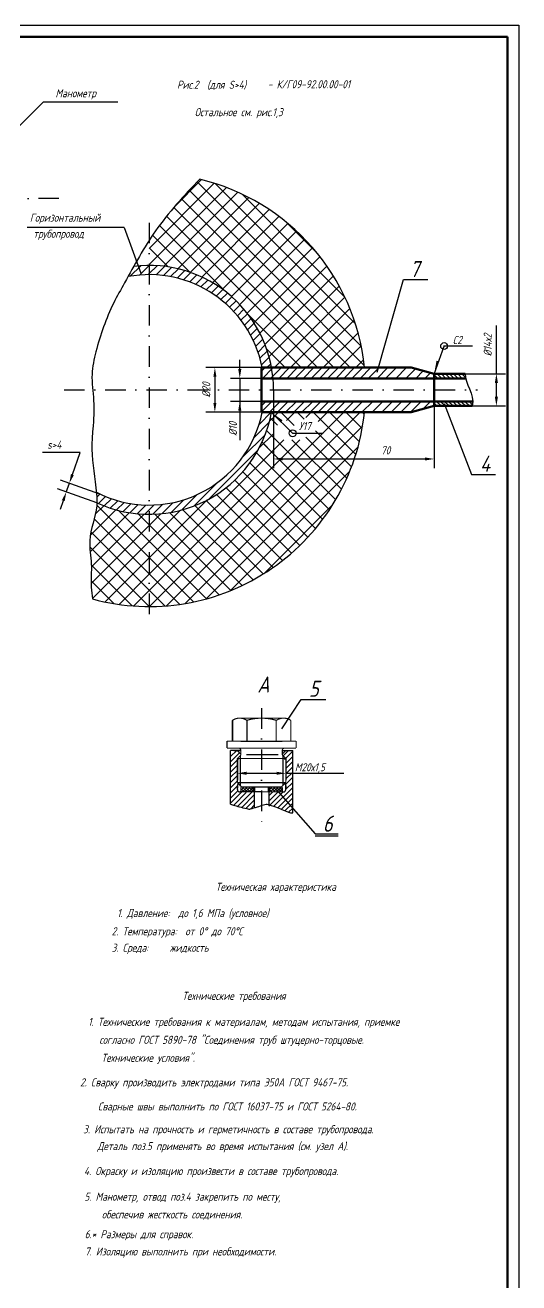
# Model space of a CAD drawing. Header units: inches. Extents: x 1474 to 3411, y 1027 to 1867.
# Drawn here: x 1853 to 2068, y 1321 to 1867 of the extents above; entities that cross this region are included whole.
import ezdxf

# ---------------------------------------------------------------- set-up
doc = ezdxf.new("R2010")
doc.units = ezdxf.units.IN
doc.header["$LTSCALE"] = 0.7
doc.header["$MEASUREMENT"] = 0
doc.linetypes.add('DASHDOT', pattern=[25.4, 12.7, -6.35, 0, -6.35])
doc.styles.get("Standard").update_dxf_attribs({"font": 'romand.shx', "width": 0.8, "oblique": 15, "height": 3.5})
doc.dimstyles.get("Standard").update_dxf_attribs({"dimtxt": 3.5, "dimasz": 4, "dimexe": 4, "dimexo": 0, "dimgap": 2, "dimtad": 1, "dimdec": 0, "dimdsep": 46, "dimtxsty": 'Standard', "dimcen": 0.09, "dimadec": 0, "dimazin": 0, "dimtfac": 1, "dimtdec": 0, "dimtmove": 0, "dimatfit": 3, "dimfxl": 0.18, "dimtolj": 1, "dimtzin": 0, "dimlwd": 25, "dimlwe": 25, "dimarcsym": 0})

# ---------------------------------------------------------------- blocks, each defined once
blk = doc.blocks.new('*X116')
at = {"color": 0}
for p, q in [((2391.97, 830.75), (2393.33, 832.11)), ((2391.97, 832.1), (2391.98, 832.11)), ((2393.35, 830.11), (2391.97, 831.5)), ((2392.01, 830.11), (2391.97, 830.15)), ((2392.67, 830.11), (2394.67, 832.11)), ((2394.7, 830.11), (2392.7, 832.11)), ((2394.02, 830.11), (2396.02, 832.11)), ((2396.05, 830.11), (2394.05, 832.11)), ((2395.37, 830.11), (2397.37, 832.11)), ((2397.4, 830.11), (2395.4, 832.11)), ((2396.71, 830.11), (2397.82, 831.21)), ((2397.82, 831.03), (2396.74, 832.11)), ((2404.12, 830.78), (2405.45, 832.11)), ((2405.48, 830.11), (2404.12, 831.47)), ((2404.13, 830.11), (2404.12, 830.12)), ((2404.8, 830.11), (2406.8, 832.11)), ((2406.82, 830.11), (2404.82, 832.11)), ((2406.14, 830.11), (2408.14, 832.11)), ((2408.17, 830.11), (2406.17, 832.11)), ((2407.49, 830.11), (2409.49, 832.11)), ((2409.52, 830.11), (2407.52, 832.11)), ((2408.84, 830.11), (2409.97, 831.24)), ((2409.97, 831.01), (2408.87, 832.11))]:
    blk.add_line(p, q, dxfattribs=at)
blk = doc.blocks.new('*D119')
at = {"color": 0, "lineweight": 25, "transparency": 16777216}
for p, q in [((1961.29, 1708.28), (1961.29, 1674.29)), ((2031.06, 1708.28), (2031.06, 1674.29)), ((1965.29, 1678.29), (2027.06, 1678.29))]:
    blk.add_line(p, q, dxfattribs=at)
for points in [[(1965.29, 1678.95), (1965.29, 1677.62), (1961.29, 1678.29)], [(2027.06, 1678.95), (2027.06, 1677.62), (2031.06, 1678.29)]]:
    blk.add_solid(points, dxfattribs=at)
at = {"layer": 'DEFPOINTS', "color": 0, "lineweight": 25, "transparency": 16777216}
for p in [(1961.29, 1708.28), (2031.06, 1708.28), (2031.06, 1678.29)]:
    blk.add_point(p, dxfattribs=at)
at = {"color": 0, "lineweight": 25, "transparency": 16777216, "insert": (2009.96, 1682.04), "char_height": 3.5, "attachment_point": 5}
blk.add_mtext('\\A1;70', dxfattribs=at)
blk = doc.blocks.new('*D120')
at = {"color": 0, "lineweight": 25, "transparency": 16777216}
for p, q in [((1956, 1717.95), (1931.8, 1717.95)), ((1935.8, 1713.95), (1935.8, 1702.6)), ((1956, 1698.6), (1931.8, 1698.6))]:
    blk.add_line(p, q, dxfattribs=at)
for points in [[(1935.14, 1713.95), (1936.47, 1713.95), (1935.8, 1717.95)], [(1935.14, 1702.6), (1936.47, 1702.6), (1935.8, 1698.6)]]:
    blk.add_solid(points, dxfattribs=at)
at = {"layer": 'DEFPOINTS', "color": 0, "lineweight": 25, "transparency": 16777216}
for p in [(1956, 1717.95), (1935.8, 1698.6), (1956, 1698.6)]:
    blk.add_point(p, dxfattribs=at)
at = {"color": 0, "lineweight": 25, "transparency": 16777216, "insert": (1932.05, 1708.27), "char_height": 3.5, "attachment_point": 5, "rotation": 90}
blk.add_mtext('\\A1;%%C20', dxfattribs=at)
blk = doc.blocks.new('*D121')
at = {"color": 0, "lineweight": 25, "transparency": 16777216}
for p, q in [((2058.04, 1715.27), (2058.04, 1736.16)), ((2044.25, 1715.27), (2062.04, 1715.27)), ((2058.04, 1705.28), (2058.04, 1711.27)), ((2047.51, 1701.28), (2062.04, 1701.28))]:
    blk.add_line(p, q, dxfattribs=at)
for points in [[(2057.38, 1711.27), (2058.71, 1711.27), (2058.04, 1715.27)], [(2057.38, 1705.28), (2058.71, 1705.28), (2058.04, 1701.28)]]:
    blk.add_solid(points, dxfattribs=at)
at = {"layer": 'DEFPOINTS', "color": 0, "lineweight": 25, "transparency": 16777216}
for p in [(2044.25, 1715.27), (2058.04, 1715.27), (2047.51, 1701.28)]:
    blk.add_point(p, dxfattribs=at)
at = {"color": 0, "lineweight": 25, "transparency": 16777216, "insert": (2054.29, 1727.71), "char_height": 3.5, "attachment_point": 5, "rotation": 90}
blk.add_mtext('\\A1;%%C14х2', dxfattribs=at)

msp = doc.modelspace()

# ---------------------------------------------------------------- hatches: boundary and pattern name
at = {"lineweight": 25}
h = msp.add_hatch(dxfattribs=at)
h.set_pattern_fill('ANSI31', color=256, scale=10, angle=90, style=0)
edge = h.paths.add_edge_path()
edge.add_spline(control_points=[(2044.68, 1713.28), (2044.51, 1713.95), (2044.42, 1714.61), (2044.45, 1715.27)], knot_values=[16.89827, 16.89827, 16.89827, 16.89827, 19.098932, 19.098932, 19.098932, 19.098932], degree=3, periodic=0)
edge.add_line((2044.45, 1715.27), (2031.06, 1715.27))
edge.add_line((2031.06, 1715.27), (2031.06, 1713.28))
edge.add_line((2031.06, 1713.28), (2044.68, 1713.28))
edge = h.paths.add_edge_path()
edge.add_spline(control_points=[(2047.51, 1701.28), (2047.69, 1701.95), (2047.77, 1702.62), (2047.77, 1703.28)], knot_values=[29.146364, 29.146364, 29.146364, 29.146364, 30.966852, 30.966852, 30.966852, 30.966852], degree=3, periodic=0)
edge.add_line((2047.77, 1703.28), (2031.06, 1703.28))
edge.add_line((2031.06, 1703.28), (2031.06, 1701.28))
edge.add_line((2031.06, 1701.28), (2047.51, 1701.28))

# ---------------------------------------------------------------- linework, layer by layer
for p, q in [((1473.8, 1866.54), (2067.8, 1866.54)), ((2067.8, 1866.54), (2067.8, 1026.54)), ((1826.05, 1798.01), (1861.34, 1833.28)), ((1861.34, 1833.28), (1893.66, 1833.28)), ((2030.98, 1715.12), (2035.39, 1727.21)), ((1961.29, 1713.28), (1957.04, 1713.28)), ((1961.29, 1703.28), (1957.04, 1703.28)), ((1960.35, 1698.46), (1969.49, 1689.44)), ((1943.38, 1564.84), (1943.38, 1555.84)), ((1949.73, 1564.91), (1949.73, 1555.84)), ((1947.08, 1555.84), (1965.08, 1555.84)), ((1947.08, 1551.84), (1942.58, 1551.84)), ((1944.08, 1551.84), (1947.08, 1551.84)), ((1947.08, 1550.24), (1945.48, 1551.84)), ((1947.08, 1550.24), (1945.48, 1551.84)), ((1965.08, 1551.84), (1969.58, 1551.84)), ((1965.08, 1550.24), (1966.68, 1551.84)), ((1946.78, 1549.54), (1946.78, 1536.63)), ((1963.3, 1549.84), (1949.47, 1549.84)), ((1965.38, 1549.54), (1965.38, 1536.63)), ((1945.58, 1536.43), (1945.58, 1535.44)), ((1945.73, 1536.99), (1946.08, 1537.34)), ((1956.08, 1533.84), (1946.58, 1533.84)), ((1965.08, 1535.84), (1947.08, 1535.84)), ((1966.43, 1536.99), (1966.08, 1537.34)), ((1966.58, 1536.43), (1966.58, 1535.44))]:
    msp.add_line(p, q)
at = {"lineweight": 50}
for p, q in [((1493.8, 1861.54), (2062.8, 1861.54)), ((2062.8, 1861.54), (2062.8, 1031.54)), ((1956, 1717.95), (1956, 1698.6)), ((2021.06, 1717.95), (1956, 1717.95)), ((2031.06, 1715.27), (2021.06, 1717.95)), ((2031.06, 1715.27), (2044.45, 1715.27)), ((1956, 1713.28), (2044.68, 1713.28)), ((1956, 1703.28), (2047.77, 1703.28)), ((2021.06, 1698.6), (1956, 1698.6)), ((2031.06, 1701.28), (2021.06, 1698.6)), ((2031.06, 1701.28), (2047.51, 1701.28))]:
    msp.add_line(p, q, dxfattribs=at)
at = {"lineweight": 25}
for p, q in [((1907.29, 1769.69), (1935.54, 1797.93)), ((1907.29, 1762.62), (1940.78, 1796.11)), ((1917.95, 1787.41), (1930.02, 1799.49)), ((1928.11, 1798.54), (1969.31, 1757.34)), ((1935.9, 1797.82), (1974.36, 1759.36)), ((1913.65, 1761.9), (1945.78, 1794.03)), ((1919.66, 1760.84), (1950.55, 1791.73)), ((1921.29, 1791.22), (1959.21, 1753.29)), ((1924.67, 1794.91), (1964.26, 1755.31)), ((1947.59, 1793.2), (1979.41, 1761.38)), ((1917.98, 1787.45), (1954.16, 1751.27)), ((1925.13, 1759.24), (1955.1, 1789.21)), ((1930.16, 1757.2), (1959.44, 1786.48)), ((1911.7, 1779.59), (1940.2, 1751.09)), ((1914.78, 1783.59), (1949.11, 1749.25)), ((1934.79, 1754.75), (1963.59, 1783.56)), ((1939.05, 1751.95), (1967.54, 1780.43)), ((1966.9, 1780.96), (1979.98, 1767.88)), ((1896.39, 1778.71), (1854.32, 1778.71)), ((1896.39, 1778.71), (1903.69, 1758.85)), ((1908.77, 1775.45), (1924.89, 1759.33)), ((1942.98, 1748.8), (1971.3, 1777.12)), ((1907.29, 1769.86), (1915.5, 1761.65)), ((1951.42, 1750.17), (1974.87, 1773.62)), ((1963.21, 1754.89), (1978.25, 1769.93)), ((1907.29, 1762.78), (1907.81, 1762.27)), ((1975, 1759.61), (1981.44, 1766.05)), ((1899.08, 1757.6), (1903.63, 1762.15)), ((1903.12, 1758.1), (1907.29, 1762.28)), ((1906.83, 1758.27), (1907.29, 1758.74)), ((1907.29, 1758.74), (1910.72, 1762.17)), ((1910.28, 1758.19), (1913.95, 1761.86)), ((1913.51, 1757.89), (1917.02, 1761.39)), ((1916.57, 1757.41), (1919.94, 1760.77)), ((1919.47, 1756.77), (1922.72, 1760.03)), ((1922.23, 1755.99), (1925.39, 1759.15)), ((1924.86, 1755.09), (1927.94, 1758.17)), ((1952.78, 1737.39), (1975, 1759.61)), ((1955.36, 1732.9), (1984.44, 1761.98)), ((1957.55, 1728.02), (1987.24, 1757.71)), ((1969.31, 1757.34), (1999.35, 1727.3)), ((1974.36, 1759.36), (1996.84, 1736.88)), ((1979.41, 1761.38), (1992.22, 1748.57)), ((1927.37, 1754.07), (1930.39, 1757.09)), ((1929.77, 1752.94), (1932.74, 1755.9)), ((1932.08, 1751.7), (1935, 1754.63)), ((1934.28, 1750.37), (1937.17, 1753.26)), ((1949.84, 1741.53), (1963.21, 1754.89)), ((1959.21, 1753.29), (1994.56, 1717.95)), ((1959.33, 1722.72), (1989.84, 1753.24)), ((1964.26, 1755.31), (2000.69, 1718.88)), ((2006.32, 1715.98), (2017.78, 1756.24)), ((2017.78, 1756.24), (2028.26, 1756.24)), ((1936.39, 1748.94), (1939.25, 1751.81)), ((1938.4, 1747.42), (1941.25, 1750.27)), ((1940.33, 1745.81), (1943.16, 1748.64)), ((1942.16, 1744.11), (1944.99, 1746.94)), ((1946.58, 1745.33), (1951.42, 1750.17)), ((1949.11, 1749.25), (1980.42, 1717.95)), ((1954.16, 1751.27), (1987.49, 1717.95)), ((1961.62, 1717.95), (1992.23, 1748.56)), ((1943.91, 1742.32), (1946.74, 1745.15)), ((1945.57, 1740.45), (1948.41, 1743.29)), ((1947.14, 1738.48), (1949.99, 1741.33)), ((1950.11, 1741.18), (1973.34, 1717.95)), ((1968.69, 1717.95), (1994.39, 1743.64)), ((1948.62, 1736.42), (1951.49, 1739.3)), ((1950, 1734.27), (1952.91, 1737.18)), ((1975.76, 1717.95), (1996.31, 1738.49)), ((1951.29, 1732.03), (1954.23, 1734.97)), ((1952.48, 1729.68), (1955.47, 1732.67)), ((1953.56, 1727.23), (1956.61, 1730.28)), ((1982.83, 1717.95), (1997.96, 1733.08)), ((1954.53, 1724.66), (1957.65, 1727.78)), ((1955.38, 1721.98), (1958.58, 1725.18)), ((1958.35, 1725.87), (1966.27, 1717.95)), ((1989.9, 1717.95), (1999.33, 1727.38)), ((2035.01, 1727.34), (2047.72, 1727.34)), ((1946.61, 1717.28), (1946.61, 1721.28)), ((1956.1, 1719.16), (1959.4, 1722.46)), ((1958.43, 1717.95), (1960.09, 1719.61)), ((1996.98, 1717.95), (2000.38, 1721.35)), ((1956, 1716.36), (1957.59, 1717.95)), ((1956.45, 1713.28), (1961.01, 1717.83)), ((1959.99, 1713.28), (1964.66, 1717.95)), ((1963.52, 1713.28), (1968.19, 1717.95)), ((1967.06, 1713.28), (1971.73, 1717.95)), ((1970.59, 1713.28), (1975.27, 1717.95)), ((1974.13, 1713.28), (1978.8, 1717.95)), ((1977.66, 1713.28), (1982.05, 1717.66)), ((1981.2, 1713.28), (1985.87, 1717.95)), ((1984.74, 1713.28), (1989.41, 1717.95)), ((1988.27, 1713.28), (1992.94, 1717.95)), ((1991.81, 1713.28), (1996.48, 1717.95)), ((1995.34, 1713.28), (2000.01, 1717.95)), ((1998.88, 1713.28), (2003.55, 1717.95)), ((2002.41, 1713.28), (2007.09, 1717.95)), ((2006.21, 1713.28), (2010.89, 1717.95)), ((2009.93, 1713.28), (2014.6, 1717.95)), ((2014.35, 1713.28), (2019.03, 1717.95)), ((2018.73, 1713.28), (2022.91, 1717.45)), ((2023, 1713.28), (2026.28, 1716.55)), ((2026.97, 1713.28), (2029.41, 1715.71)), ((1956, 1713.28), (1942.61, 1713.28)), ((1946.61, 1713.28), (1946.61, 1686.41)), ((1956, 1703.28), (1942.61, 1703.28)), ((1956, 1701.38), (1957.89, 1703.28)), ((1956, 1698.68), (1960.59, 1703.28)), ((1957, 1703.21), (1957.06, 1703.28)), ((1959.45, 1698.6), (1964.13, 1703.28)), ((1962.98, 1698.6), (1967.66, 1703.28)), ((1966.52, 1698.6), (1971.2, 1703.28)), ((1970.06, 1698.6), (1974.74, 1703.28)), ((1973.59, 1698.6), (1978.27, 1703.28)), ((1977.13, 1698.6), (1981.81, 1703.28)), ((1980.66, 1698.6), (1985.34, 1703.28)), ((1984.2, 1698.6), (1988.88, 1703.28)), ((1987.73, 1698.6), (1992.41, 1703.28)), ((1991.53, 1698.6), (1996.21, 1703.28)), ((1995.25, 1698.6), (1999.93, 1703.28)), ((1999.67, 1698.6), (2004.35, 1703.28)), ((2004.05, 1698.6), (2008.73, 1703.28)), ((2008.32, 1698.6), (2013, 1703.28)), ((2012.29, 1698.6), (2016.97, 1703.28)), ((2016.51, 1698.6), (2021.19, 1703.28)), ((2020.76, 1698.6), (2025.44, 1703.28)), ((2026.09, 1699.94), (2029.42, 1703.28)), ((1955, 1693.31), (1960.45, 1698.76)), ((1956.25, 1698.09), (1956.75, 1698.6)), ((1961.06, 1696.18), (1963.48, 1698.6)), ((1961.06, 1660.82), (1998.84, 1698.6)), ((1964.41, 1698.6), (1970.23, 1692.77)), ((1966.9, 1694.94), (1970.55, 1698.6)), ((1971.48, 1698.6), (1974.51, 1695.57)), ((1974.55, 1681.38), (1991.77, 1698.6)), ((1975.25, 1696.22), (1977.62, 1698.6)), ((1978.55, 1698.6), (1996.99, 1680.16)), ((1980.6, 1694.5), (1984.69, 1698.6)), ((1985.63, 1698.6), (1998.54, 1685.68)), ((1992.7, 1698.6), (1999.79, 1691.51)), ((1999.77, 1698.6), (2000.69, 1697.67)), ((2035.43, 1702.33), (2047.23, 1671.6)), ((1952.81, 1687.59), (1959.43, 1694.2)), ((1959.55, 1694.67), (1961.06, 1696.18)), ((1959.89, 1696.05), (1961.06, 1694.87)), ((1961.06, 1694.87), (1963.05, 1692.89)), ((1961.06, 1653.75), (1999.99, 1692.68)), ((1907.29, 1628.27), (1965.68, 1686.65)), ((1948, 1679.24), (1957.72, 1688.96)), ((1955.08, 1683.12), (1961.06, 1689.11)), ((1958.31, 1690.56), (1962.21, 1686.65)), ((1961.06, 1687.8), (1961.74, 1687.13)), ((1961.06, 1674.96), (1972.75, 1686.65)), ((1962.21, 1686.65), (1988.29, 1660.57)), ((1969.28, 1686.65), (1990.81, 1665.13)), ((1969.49, 1689.44), (1982.89, 1689.44)), ((1975.27, 1687.74), (1993.11, 1669.9)), ((1979.54, 1690.53), (1995.17, 1674.91)), ((1877.29, 1681.13), (1860.93, 1681.13)), ((1873.93, 1671.52), (1877.29, 1681.13)), ((1933.18, 1660.88), (1954.69, 1682.39)), ((1956.27, 1685.53), (1961.06, 1680.73)), ((1956.96, 1684.84), (1985.57, 1656.23)), ((1961.06, 1667.89), (1978.01, 1684.84)), ((1961.06, 1646.68), (1998, 1683.62)), ((1961.06, 1682.04), (1961.74, 1682.71)), ((1951.04, 1676.61), (1961.06, 1666.59)), ((1953.84, 1680.89), (1961.06, 1673.66)), ((1961.06, 1680.73), (1962.46, 1679.34)), ((1907.29, 1621.2), (1961.06, 1674.96)), ((1947.9, 1672.68), (1961.06, 1659.52)), ((1961.06, 1673.66), (1982.65, 1652.08)), ((1961.06, 1639.61), (1994.41, 1672.95)), ((2047.23, 1671.6), (2057.66, 1671.6)), ((1884.56, 1659.3), (1867.5, 1665.28)), ((1885.89, 1663.09), (1868.83, 1669.07)), ((1871.27, 1663.95), (1872.6, 1667.75)), ((1907.45, 1614.28), (1961.06, 1667.89)), ((1926.61, 1657.85), (1936.33, 1667.57)), ((1940.64, 1665.8), (1961.06, 1645.38)), ((1944.44, 1669.08), (1961.06, 1652.45)), ((1961.06, 1666.59), (1979.53, 1648.12)), ((1869.95, 1660.18), (1868.62, 1656.4)), ((1884.54, 1661.74), (1885.89, 1663.09)), ((1885.3, 1658.96), (1888.34, 1662.01)), ((1887.79, 1657.92), (1890.91, 1661.04)), ((1890.39, 1656.99), (1893.6, 1660.19)), ((1893.11, 1656.17), (1896.42, 1659.47)), ((1907.29, 1635.34), (1932.45, 1660.49)), ((1912.7, 1654.55), (1917.48, 1659.32)), ((1914.82, 1614.58), (1961.06, 1660.82)), ((1916.81, 1655.12), (1922.26, 1660.57)), ((1921.37, 1656.14), (1927.98, 1662.76)), ((1932.03, 1660.27), (1961.06, 1631.23)), ((1936.51, 1662.86), (1961.06, 1638.31)), ((1961.06, 1659.52), (1976.22, 1644.36)), ((1881.64, 1637.97), (1898.65, 1654.97)), ((1881.69, 1645.09), (1892.85, 1656.24)), ((1882.16, 1631.42), (1905.06, 1654.32)), ((1883.88, 1654.35), (1887.55, 1658.02)), ((1884.5, 1658.3), (1907.29, 1635.5)), ((1893.91, 1655.96), (1907.29, 1642.58)), ((1895.96, 1655.48), (1899.38, 1658.91)), ((1898.94, 1654.93), (1902.52, 1658.5)), ((1902.08, 1654.53), (1905.84, 1658.3)), ((1902.45, 1654.49), (1907.29, 1649.65)), ((1905.39, 1654.31), (1907.29, 1656.21)), ((1907.29, 1656.21), (1909.4, 1658.32)), ((1907.29, 1642.41), (1920.9, 1656.02)), ((1907.29, 1649.48), (1912.32, 1654.51)), ((1908.92, 1654.3), (1913.25, 1658.63)), ((1909.68, 1654.33), (1942.78, 1621.23)), ((1916.09, 1655), (1947.69, 1623.4)), ((1921.87, 1656.28), (1952.37, 1625.79)), ((1922.89, 1615.58), (1961.06, 1653.75)), ((1927.16, 1658.06), (1956.84, 1628.39)), ((1961.06, 1632.54), (1987.05, 1658.52)), ((1882.06, 1624.25), (1907.29, 1649.48)), ((1883.39, 1652.33), (1907.29, 1628.43)), ((1907.29, 1649.65), (1937.64, 1619.31)), ((1961.06, 1652.45), (1972.73, 1640.79)), ((1881.98, 1646.68), (1907.29, 1621.36)), ((1931.95, 1617.57), (1961.06, 1646.68)), ((1961.06, 1645.38), (1969.04, 1637.4)), ((1881.47, 1640.12), (1907.29, 1614.29)), ((1882.6, 1617.71), (1907.29, 1642.41)), ((1907.29, 1642.58), (1932.23, 1617.64)), ((1942.62, 1621.16), (1961.06, 1639.61)), ((1961.06, 1638.31), (1965.17, 1634.2)), ((1882.14, 1632.38), (1899.95, 1614.56)), ((1888.19, 1616.24), (1907.29, 1635.34)), ((1907.29, 1635.5), (1926.53, 1616.27)), ((1957.05, 1628.52), (1961.06, 1632.54)), ((1894.22, 1615.19), (1907.29, 1628.27)), ((1907.29, 1628.43), (1920.52, 1615.21)), ((1961.06, 1631.23), (1961.1, 1631.2)), ((1882.06, 1625.38), (1891.9, 1615.54)), ((1900.61, 1614.51), (1907.29, 1621.2)), ((1907.29, 1621.36), (1914.13, 1614.52)), ((1882.59, 1617.78), (1882.87, 1617.5)), ((1907.29, 1614.29), (1907.31, 1614.28)), ((1964.81, 1561.2), (1973.28, 1573.9)), ((1973.28, 1573.9), (1984.03, 1573.9)), ((1942.58, 1528.45), (1942.58, 1551.84)), ((1969.58, 1524.77), (1969.58, 1551.84)), ((1966.58, 1541.9), (1991.81, 1541.9)), ((1962.54, 1534.73), (1979.28, 1515.7)), ((1965.08, 1533.84), (1965.74, 1533.84)), ((1979.28, 1515.7), (1989.3, 1515.7)), ((1979.28, 1514.7), (1989.3, 1514.7))]:
    msp.add_line(p, q, dxfattribs=at)
at = {"linetype": 'DASHDOT'}
for p, q in [((1868.03, 1791.25), (1688.66, 1791.25)), ((1907.29, 1780.83), (1907.29, 1609.28)), ((1956.08, 1570.15), (1956.08, 1518.66))]:
    msp.add_line(p, q, dxfattribs=at)
at = {"linetype": 'Continuous', "lineweight": 50}
for p, q in [((2031.06, 1715.28), (2031.06, 1701.28)), ((2031.06, 1715.28), (2031.06, 1701.28)), ((1952.93, 1535.84), (1952.93, 1533.73)), ((1959.23, 1535.84), (1959.23, 1533.67))]:
    msp.add_line(p, q, dxfattribs=at)
at = {"linetype": 'DASHDOT', "lineweight": 25}
msp.add_line((1870.33, 1708.28), (2049.81, 1708.28), dxfattribs=at)
at = {"color": 0}
for p, q in [((1942.58, 1549.13), (1945.29, 1551.84)), ((1942.58, 1546.89), (1946.51, 1550.82)), ((1965.41, 1549.51), (1967.74, 1551.84)), ((1966.08, 1551.24), (1966.68, 1551.84)), ((1966.08, 1547.94), (1969.58, 1551.44)), ((1942.58, 1544.64), (1946.08, 1548.14)), ((1942.58, 1542.4), (1945.58, 1545.4)), ((1966.58, 1546.19), (1969.58, 1549.19)), ((1966.58, 1543.95), (1969.58, 1546.95)), ((1966.58, 1541.7), (1969.58, 1544.7)), ((1942.58, 1540.15), (1945.58, 1543.15)), ((1942.58, 1537.91), (1945.58, 1540.91)), ((1966.4, 1537.03), (1969.58, 1540.21)), ((1966.58, 1539.46), (1969.58, 1542.46)), ((1942.58, 1535.66), (1945.58, 1538.66)), ((1942.58, 1533.42), (1945.58, 1536.42)), ((1942.58, 1531.17), (1945.73, 1534.32)), ((1942.58, 1528.93), (1947.5, 1533.84)), ((1945.71, 1527.57), (1951.99, 1533.84)), ((1959.23, 1527.62), (1965.46, 1533.84)), ((1959.23, 1529.86), (1963.21, 1533.84)), ((1959.23, 1532.11), (1960.97, 1533.84)), ((1961.43, 1527.57), (1969.58, 1535.72)), ((1966.58, 1534.97), (1969.58, 1537.97)), ((1943.98, 1528.08), (1949.41, 1533.51)), ((1947.49, 1527.1), (1952.93, 1532.54)), ((1949.3, 1526.67), (1952.93, 1530.3)), ((1963.08, 1526.98), (1969.58, 1533.48)), ((1964.66, 1526.31), (1969.58, 1531.23)), ((1966.21, 1525.62), (1969.58, 1528.99)), ((1951.34, 1526.47), (1952.93, 1528.05)), ((1967.83, 1525), (1969.58, 1526.74))]:
    msp.add_line(p, q, dxfattribs=at)
at = {"color": 0, "linetype": 'ByBlock'}
for p, q in [((1945.58, 1548.27), (1945.58, 1538.9)), ((1966.58, 1548.27), (1966.58, 1538.9)), ((1949.58, 1541.9), (1962.58, 1541.9)), ((1945.58, 1534.84), (1945.58, 1536.64)), ((1966.58, 1534.84), (1966.58, 1536.64))]:
    msp.add_line(p, q, dxfattribs=at)
at = {"linetype": 'Continuous'}
for p, q in [((1946.78, 1549.24), (1946.78, 1536.72)), ((1946.78, 1549.24), (1946.78, 1536.26)), ((1965.38, 1549.24), (1965.38, 1536.56))]:
    msp.add_line(p, q, dxfattribs=at)
at = {"linetype": 'Continuous', "lineweight": 25}
for p, q in [((1952.93, 1533.84), (1952.93, 1526.93)), ((1959.23, 1533.84), (1959.23, 1528.28))]:
    msp.add_line(p, q, dxfattribs=at)
for points, format in [([(2030.98, 1715.12, 0, 1, 0), (2032.54, 1720.81, 1, 1, 0)], "xyseb"), ([(1960.35, 1698.46, 0, 1, 0), (1964.88, 1694.68, 1, 1, 0)], "xyseb"), ([(1942.58, 1528.45, -0.012455), (1944.4, 1527.95, 0.01174), (1947.15, 1527.19, 0.008501), (1950.57, 1526.38, 0.083206), (1950.93, 1526.37, 0.040999), (1951.18, 1526.42, 0.003249), (1954.28, 1527.34, 0.015809), (1956.97, 1528.25, -0.042114), (1958, 1528.54, -0.119822), (1958.42, 1528.52, -0.012585), (1962.18, 1527.31, -0.025406), (1964.93, 1526.19, 0.024327), (1967.8, 1525.01, 0.096159), (1969.42, 1524.76, 0.002315), (1969.58, 1524.77)], "xyb")]:
    msp.add_lwpolyline(points, format=format)
at = {"const_width": 0.5}
for points in [[(1943.38, 1564.84, -0.317785), (1949.73, 1564.83, -0.317785)], [(1962.43, 1564.91, 0.147456), (1949.73, 1564.91, 0.147456)], [(1968.78, 1564.84, 0.317785), (1962.43, 1564.83, 0.317785)], [(1946.08, 1552.84, -0.414214), (1947.08, 1551.84, -0.414214)], [(1946.08, 1552.84, -0.414214), (1947.08, 1551.84, -0.414214)], [(1947.08, 1550.05, -0.198169), (1946.93, 1549.7, -0.198169)], [(1947.08, 1550.05, -0.198169), (1946.93, 1549.7, -0.198169)], [(1966.08, 1552.84, 0.414214), (1965.08, 1551.84, 0.414214)], [(1965.08, 1550.05, 0.198169), (1965.23, 1549.7, 0.198169)]]:
    msp.add_lwpolyline(points, format="xyb", dxfattribs=at)
for points, const_width in [([(1943.38, 1564.84), (1943.38, 1555.84)], 0.5), ([(1946.55, 1565.84), (1956.08, 1565.84)], 0.5), ([(1949.73, 1564.91), (1949.73, 1555.84)], 0.5), ([(1965.61, 1565.84), (1956.08, 1565.84)], 0.5), ([(1962.43, 1564.91), (1962.43, 1555.84)], 0.5), ([(1968.78, 1564.84), (1968.78, 1555.84)], 0.5), ([(1941.08, 1555.84), (1941.08, 1552.84)], 0.5), ([(1971.08, 1555.84), (1941.08, 1555.84)], 0.5), ([(1971.08, 1555.84), (1971.08, 1552.84)], 0.5), ([(1941.08, 1552.84), (1956.08, 1552.84)], 0.5), ([(1946.93, 1549.7), (1945.58, 1548.34)], 0.5), ([(1946.93, 1549.7), (1945.58, 1548.34)], 0.5), ([(1947.08, 1551.84), (1947.08, 1550.05)], 0.5), ([(1947.08, 1551.84), (1947.08, 1550.05)], 0.5), ([(1947.08, 1550.24), (1947.08, 1550.05)], 0.5), ([(1947.08, 1550.24), (1947.08, 1550.05)], 0.25), ([(1971.08, 1552.84), (1956.08, 1552.84)], 0.5), ([(1965.08, 1551.84), (1965.08, 1550.05)], 0.5), ([(1965.08, 1550.24), (1965.08, 1550.05)], 0.5), ([(1965.23, 1549.7), (1966.58, 1548.34)], 0.5), ([(1966.58, 1548.34), (1945.58, 1548.34)], 0.5), ([(1945.58, 1548.34), (1945.58, 1537.84)], 0.5), ([(1966.58, 1548.34), (1966.58, 1537.84)], 0.5), ([(1966.58, 1537.84), (1945.58, 1537.84)], 0.5), ([(1945.58, 1537.84), (1947.55, 1535.84)], 0.5), ([(1947.08, 1535.84), (1965.08, 1535.84)], 0.5), ([(1947.08, 1533.84), (1965.08, 1533.84)], 0.5), ([(1964.61, 1535.84), (1947.55, 1535.84)], 0.5), ([(1966.58, 1537.84), (1964.61, 1535.84)], 0.5)]:
    msp.add_lwpolyline(points, dxfattribs=dict(const_width=const_width))
at = {"linetype": 'Continuous', "const_width": 0.5}
for points in [[(1947.08, 1535.84), (1947.08, 1533.84)], [(1965.08, 1535.84), (1965.08, 1533.84)]]:
    msp.add_lwpolyline(points, dxfattribs=at)
for centre in [(2035.36, 1727.26), (1969.56, 1689.43)]:
    msp.add_circle(centre, 1.5)
at = {"lineweight": 25}
for radius, start, end in [(94, 5.9062, 76.5184), (50, 11.1544, 100.6441), (54, 0, 97.194), (94, 254.7778, 354.0896), (50, 242.7184, 348.8376), (54, 245.0995, 349.6739)]:
    msp.add_arc((1907.29, 1708.28), radius, start, end, dxfattribs=at)
for centre, radius, start, end in [((1946.08, 1536.64), 0.5, 135, 180), ((1946.58, 1534.84), 1, 180, 270), ((1965.58, 1534.84), 1, 270, 0), ((1966.08, 1536.64), 0.5, 360, 45)]:
    msp.add_arc(centre, radius, start, end)
msp.add_open_spline([(1929.21, 1799.69), (1922.34, 1792.54), (1909.7, 1778.83), (1899.25, 1759.44), (1889.64, 1742.4), (1884.93, 1729.02), (1881.77, 1714.58), (1883.57, 1703.32), (1883.09, 1694), (1881.9, 1682.26), (1883.38, 1671.2), (1885.54, 1656.22), (1880.23, 1644.67), (1882.65, 1632.7), (1881.74, 1624.53), (1882.45, 1619.27), (1882.61, 1617.57)], degree=3, knots=[5.669608, 5.669608, 5.669608, 5.669608, 35.239037, 61.456959, 71.378792, 93.914273, 103.80289, 115.247762, 127.685544, 131.731908, 150.597687, 161.03636, 176.457056, 186.56042, 196.641429, 201.526305, 201.526305, 201.526305, 201.526305], dxfattribs=at)
msp.add_open_spline([(2044.45, 1715.27), (2044.28, 1711.08), (2048.89, 1706.51), (2047.51, 1701.27)], degree=3, dxfattribs=at)
for points in [[(1947.28, 1717.28), (1945.94, 1717.28), (1946.61, 1713.28)], [(1947.28, 1699.28), (1945.94, 1699.28), (1946.61, 1703.28)], [(1874.55, 1671.3), (1873.3, 1671.74), (1872.6, 1667.75)], [(1870.58, 1659.96), (1869.32, 1660.4), (1871.27, 1663.95)]]:
    msp.add_solid(points, dxfattribs=at)
at = {"color": 0, "linetype": 'ByBlock'}
for points in [[(1949.58, 1542.57), (1949.58, 1541.24), (1945.58, 1541.9)], [(1962.58, 1542.57), (1962.58, 1541.24), (1966.58, 1541.9)]]:
    msp.add_solid(points, dxfattribs=at)
at = {"layer": 'DEFPOINTS', "color": 0, "linetype": 'ByBlock'}
for p in [(1965.08, 1550.24), (1945.58, 1548.34), (1963.3, 1549.84), (1966.58, 1548.34), (1945.58, 1542.43), (1966.5, 1542.81), (1966.58, 1541.9), (1947.18, 1533.84), (1947.18, 1533.84), (1964.98, 1533.84), (1965.08, 1535.84), (1947.08, 1532.34)]:
    msp.add_point(p, dxfattribs=at)

# ---------------------------------------------------------------- block references
msp.add_blockref('*X116', (-444.89, 703.74))

# ---------------------------------------------------------------- texts
at = {"lineweight": 25, "char_height": 3.5, "attachment_point": 1}
for s, insert, width in [('Рис.2  (для S>4)', (1919.35, 1842.43), 62.4197), (' - К/Г09-92.00.00-01', (1956.9, 1842.64), 78.6431), ('Манометр', (1866.56, 1838.73), 74.601), ('Остальное см. рис.1,3', (1927.06, 1830.53), 59.7758), ('Горизонтальный ', (1855.45, 1784.76), 77.5752), ('трубопровод', (1856.95, 1777.78), 77.5752), ('С2', (2039.12, 1731.68), 18.5414), ('У17', (1972.19, 1694.3), 15.4142), ('s>4', (1862.98, 1686.22), 23.6296), ('М20х1,5', (1970.53, 1546.29), 23.0408), ('Техническая характеристика', (1936.14, 1494.38), 128.6102), ('1. Давление:  до 1,6 МПа (условное)', (1893.38, 1483.01), 144.1261), ('2. Температура:  от 0%%D до 70%%DС', (1890.97, 1475.09), 116.5422), ('3. Среда:     жидкость ', (1890.97, 1467.95), 121.0246), ('Технические требования', (1921.62, 1447.07), 102.7909), ('1. Технические требования к материалам, методам испытания, приемке ', (1880.78, 1435.8), 177.1895), (' согласно ГОСТ 5890-78 "Соединения труб штуцерно-торцовые.', (1883.78, 1428), 228.4083), ('Технические условия".', (1886.53, 1420.19), 203.9525), (' 2. Сварку производить электродами типа Э50А ГОСТ 9467-75.', (1875.41, 1409.54), 193.0074), ('Сварные швы выполнить по ГОСТ 16037-75 и ГОСТ 5264-80.', (1885.01, 1399.08), 152.7503), ('3. Испытать на прочность и герметичность в составе трубопровода.', (1878.62, 1389.19), 200.573), ('Деталь поз.5 применять во время испытания (см. узел А).', (1884.79, 1381.87), 154.9499), ('4. Окраску и изоляцию произвести в составе трубопровода.', (1878.97, 1371.07), 159.0384), ('5. Манометр, отвод поз.4 закрепить по месту,', (1879.14, 1359.94), 172.3302), ('  обеспечив жесткость соединения.', (1883, 1352.23), 150.2053), ('6.* Размеры для справок.', (1879.28, 1343.64), 182.1899), ('7. Изоляцию выполнить при необходимости.', (1879.36, 1336.15), 156.0661)]:
    msp.add_mtext(s, dxfattribs=dict(at, insert=insert, width=width))
at = {"lineweight": 35, "char_height": 7, "width": 25.8231, "attachment_point": 1}
for s, insert in [('7', (2020.43, 1764.21)), ('4', (2050.93, 1679.74)), ('А', (1954.23, 1583.92)), ('5', (1976.62, 1582.09)), ('6', (1982.65, 1523.53))]:
    msp.add_mtext(s, dxfattribs=dict(at, insert=insert))
at = {"lineweight": 25, "insert": (1943.63, 1691.38), "char_height": 3.5, "attachment_point": 5, "rotation": 90}
msp.add_mtext('\\A1;%%C10', dxfattribs=at)

# ---------------------------------------------------------------- dimensions: what is measured, and where the dimension line sits
at = {"lineweight": 25}
for base, p1, p2, text, picture, middle in [((2058.04, 1715.27), (2047.51, 1701.28), (2044.25, 1715.27), '%%C<>х2', '*D121', (2054.29, 1727.71)), ((1935.8, 1698.6), (1956, 1717.95), (1956, 1698.6), '%%C20', '*D120', (1932.05, 1708.27))]:
    dim = msp.add_linear_dim(base=base, p1=p1, p2=p2, angle=90, text=text, dimstyle='Standard', dxfattribs=at)
    dim.commit()
    dim.dimension.update_dxf_attribs({"geometry": picture, "text_midpoint": middle})
dim = msp.add_linear_dim(base=(2031.06, 1678.29), p1=(1961.29, 1708.28), p2=(2031.06, 1708.28), dimstyle='Standard', dxfattribs=at)
dim.commit()
dim.dimension.update_dxf_attribs({"geometry": '*D119', "text_midpoint": (2009.96, 1678.29), "dimtype": 160})

doc.saveas('drawing.dxf')
